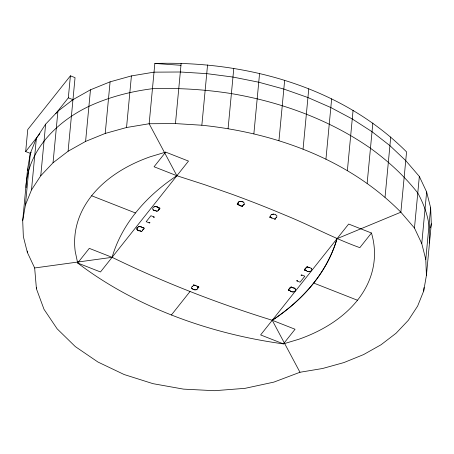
<?xml version="1.0" encoding="UTF-8"?>
<svg xmlns="http://www.w3.org/2000/svg" width="454" height="454" viewBox="0 0 454 454"><rect width="100%" height="100%" fill="white"/><g stroke="black" fill="none" stroke-linecap="round" stroke-linejoin="round"><path stroke-width="0.68" d="M142.613 230.309L142.284 230.751L142.919 229.662L143.578 229.423L144.173 228.294L143.963 227.976C140.411 226.75 141.432 227.505 143.958 228.039L144.173 228.294M159.32 209.402L158.656 209.703L159.32 209.402L159.922 208.278L159.712 207.96L158.69 207.938L156.919 206.876C153.963 205.452 150.569 208.971 154.156 210.423L156.272 210.894L156.885 211.507L158.389 210.537L157.771 210.826M288.948 289.096L289.612 288.795L288.948 289.096L288.352 290.219L288.562 290.537L290.066 290.747L290.895 291.661L293.426 291.922L294.777 291.196M305.071 268.813C304.208 270.471 306.558 267.514 305.065 268.87M31.19 152.277L30.316 153.384L25.674 151.562L27.756 129.549L70.41 75.824L75.046 77.645L68.089 151.25L53.039 162.776L40.764 175.755L31.496 189.914L25.435 204.975L22.7 220.633L23.347 236.562L27.359 252.447L34.657 267.968L36.428 288.784L44.01 309.31L57.13 328.815L75.313 346.595L97.916 362.014L124.124 374.522L153.004 383.67L183.512 389.129L214.56 390.701L245.041 388.335L273.858 382.115L299.975 372.263L322.584 368.5L343.911 362.576L363.529 354.608L381.037 344.762L396.081 333.23L408.362 320.257L417.623 306.092L423.684 291.037L426.425 275.379L431.3 223.788L430.653 207.858L426.641 191.968L419.343 176.447L405.74 160.602L389.912 145.643L372.025 131.717L352.259 118.971L330.824 107.541L307.931 97.536L283.824 89.063L258.752 82.214L232.964 77.055L206.735 73.633L180.329 71.999L154.025 72.152L131.416 75.914L110.089 81.845L90.471 89.807L72.963 99.659L57.919 111.185L45.638 124.163L36.377 138.322L30.316 153.384L27.575 169.036L22.7 220.633M25.435 204.975L30.316 153.384M31.496 189.914L36.377 138.322M27.359 252.447L27.49 251.045M40.764 175.755L45.638 124.163M36.428 288.784L36.558 287.393M53.039 162.776L57.919 111.185M55.865 113.528L68.327 97.831L70.41 75.824M68.089 151.25L85.596 141.404L90.471 89.807M85.596 141.404L105.215 133.436L110.089 81.845M105.215 133.436L126.541 127.512L131.416 75.914M136.864 228.68L137.182 227.987L136.875 229.259L137.301 229.889L136.875 229.259M137.636 227.465L137.017 227.63L139.1 226.591L138.311 226.858M138.419 230.382L137.738 230.116L138.566 230.757L140.524 230.916L141.137 231.529L141.654 231.523L142.289 230.689M426.425 275.379L425.778 259.45L421.766 243.56L414.468 228.044L400.865 212.2L406.563 151.908C341.323 86.521 245.268 60.711 154.842 63.452L149.145 123.743L176.878 175.726L204.697 184.704L232.113 194.306A863.707 574.565 5.4 0 1 285.583 215.327C310.627 225.468 334.36 238.566 359.835 247.651L371.457 233.01L348.649 224.043L260.624 334.921L283.432 343.888L298.834 339.251A156.732 104.261 5.4 0 0 371.457 233.01M139.826 226.535L141.625 226.915L139.094 226.654M139.537 230.723L140.802 231.097M141.137 231.529L141.654 231.523M142.704 229.934L143.578 229.423M153.043 209.867L154.315 210.735M154.054 206.837L155.563 206.576L157.368 206.893M154.78 210.684L154.32 210.673M155.291 210.639L156.545 211.076M158.202 207.75L157.373 206.837M158.69 207.938L158.208 207.688M159.144 208.023L158.696 207.881M159.706 208.017L159.922 208.278M126.541 127.512L149.145 123.743L175.454 123.59L181.152 63.299M337.027 238.679C332.3 254.842 324.111 269.858 313.691 283.041A255.92 170.244 5.4 0 1 272.247 320.28L295.055 329.252L283.432 343.888A341.533 227.199 5.4 0 1 77.662 263.002L75.199 251.346A156.732 104.261 5.4 0 1 150.291 156.755L165.687 152.118L188.501 161.091L100.476 271.969L77.662 263.002L89.285 248.361L112.098 257.327A863.707 574.565 5.4 0 0 272.247 320.28C287.785 309.986 302.029 297.625 313.697 283.046A255.999 170.301 5.4 0 0 337.027 238.679L400.865 212.2C348.615 159.155 274.744 132.784 201.854 125.23L207.557 64.939M193.024 289.181L191.69 288.131L193.313 289.669L193.926 289.533C194.528 290.271 198.075 289.312 195.77 289.828M192.672 286.27C191.435 286.684 194.17 285.827 193.387 284.97L195.481 285.333L198.818 287.2L198.773 286.854M193.387 284.97L195.77 285.64M193.92 289.595L194.982 289.862M196.877 286.116L198.353 286.701M197.876 287.728C197.365 289.022 198.319 286.9 197.87 287.791M228.084 128.647L233.787 68.355M238.123 204.623L237.601 204.419L239.536 205.208L238.378 204.873M237.896 203.67C237.283 204.351 238.708 202.291 238.078 203.392M238.532 202.291L238.078 202.371L239.281 201.525L238.883 201.797M239.275 201.587L242.635 201.514L244.258 203.052L244.059 204.731L243.963 204.419M241.437 205.917L240.472 205.787L242.101 206.332C242.879 206.598 242.374 205.208 242.561 206.212M243.162 202.03L240.966 201.321M241.891 206.161L242.567 206.15M242.856 205.163L243.77 204.726L242.51 205.838M253.871 133.805L259.569 73.514M271.055 217.653L269.846 217.171L271.742 217.909L271.276 217.965M269.795 216.881L270.578 216.45L269.841 217.233M271.952 214.43C270.754 214.997 274.142 213.414 274.693 214.492L275.306 214.356L275.595 214.844M278.949 140.661L284.647 80.364M272.854 214.197L273.637 214.163M272.854 218.323L274.772 219.174C275.657 219.248 275.062 217.562 275.232 219.055M274.562 219.004L275.238 218.993M276.736 217.511C275.05 218.368 277.15 216.955 276.73 217.574M288.352 290.219L288.818 289.794M288.562 290.537L288.358 290.157M289.124 290.469L290.066 290.747M289.828 288.523L289.913 288.211L289.607 288.858M290.237 287.825L289.879 287.961L291.389 286.99C294.107 288.358 294.079 288.432 291.383 287.053L290.872 286.99M303.056 149.128L308.754 88.836M290.503 287.603L290.77 287.269M290.475 291.11L290.895 291.661M291.354 291.559L292.001 291.814M292.699 291.979L293.426 291.922M295.65 289.255L294.113 288.074L295.65 289.255L295.344 290.532L295.662 289.839M304.708 269.75L304.469 269.937L304.946 269.449M306.183 270.527C307.948 271.952 305.536 269.727 304.691 270.192M305.247 270.187L305.701 270.272M306.007 267.616C305.559 268.399 307.017 266.861 306.365 267.485M306.989 266.708L307.846 267.139L306.989 266.708L306.62 267.383M307.477 271.276L307.017 271.378L309.543 271.64L311.631 270.601L311.472 270.187L311.631 270.601M308.118 267.315L309.605 267.593L307.852 267.077M308.822 271.696L309.543 271.64M311.348 268.348C310.275 267.559 312.84 269.545 311.467 270.249M325.944 159.133L331.647 98.841M347.384 170.568L353.081 110.277M367.15 183.308L372.848 123.017M385.037 197.235L390.735 136.943M414.468 228.044L419.343 176.447M421.766 243.56L426.641 191.968M425.778 259.45L430.653 207.858M423.684 291.037L424.019 287.53M430.585 227.868L431.3 223.788M429.263 243.055C431.379 225.638 426.119 208.182 417.782 192.995C404.281 175.84 388.113 161.045 370.464 148.259C329.161 119.47 280.827 102.025 231.398 93.598C205.299 89.495 178.87 87.838 152.459 88.695C130.536 91.487 109.005 97.071 88.91 106.35C57.527 121.258 28.767 149.247 26.014 185.578L26.099 187.661M306.036 267.928L305.729 268.575M165.687 152.118L154.065 166.76L176.878 175.726C147.431 195.055 122.064 222.954 112.098 257.327L34.657 267.968M25.674 151.562L39.867 133.686M72.084 100.765L72.963 99.659L68.327 97.831M158.662 209.64L158.384 210.599M149.065 222.812L149.366 222.432L149.962 222.664L149.661 223.05L146.188 221.683L150.927 215.718L154.4 217.08L154.093 217.46L153.497 217.228L153.798 216.847M171.396 314.98L190.039 291.491M271.554 214.64L270.754 215.156L270.573 216.513M275.272 218.38L275.947 217.755M276.634 217.262L276.934 215.832L275.833 214.878M297.217 281.054L297.523 280.668L296.922 280.436L296.621 280.816L300.088 282.184L304.827 276.214L301.36 274.852L301.053 275.232L301.649 275.464L301.955 275.084M198.046 287.575L198.824 287.138M196.667 289.652L197.865 288.869L197.74 288.154M237.658 203.778L237.124 204.039L237.595 204.476M294.884 291.11L295.509 290.883L295.35 290.469M243.764 204.788L244.065 204.669M192.184 286.389L191.656 287.172L191.684 288.194M309.605 267.593L310.911 268.121M293.488 287.876L293.959 287.762L294.107 288.137M240.177 201.349L240.961 201.383M175.454 123.59L201.854 125.23M154.842 63.452L180.964 65.302M271.742 217.909L272.633 218.221M239.542 205.146L240.467 205.844M91.657 195.759L135.434 212.966M313.697 283.046L357.463 300.247M137.307 229.826L137.732 230.178M304.475 269.875L304.685 270.255M272.247 320.28L299.975 372.263M137.023 227.573L137.176 228.044M238.083 202.314L238.208 203.029M289.885 287.898L289.907 288.273M27.575 169.036L27.632 170.42"/></g></svg>
